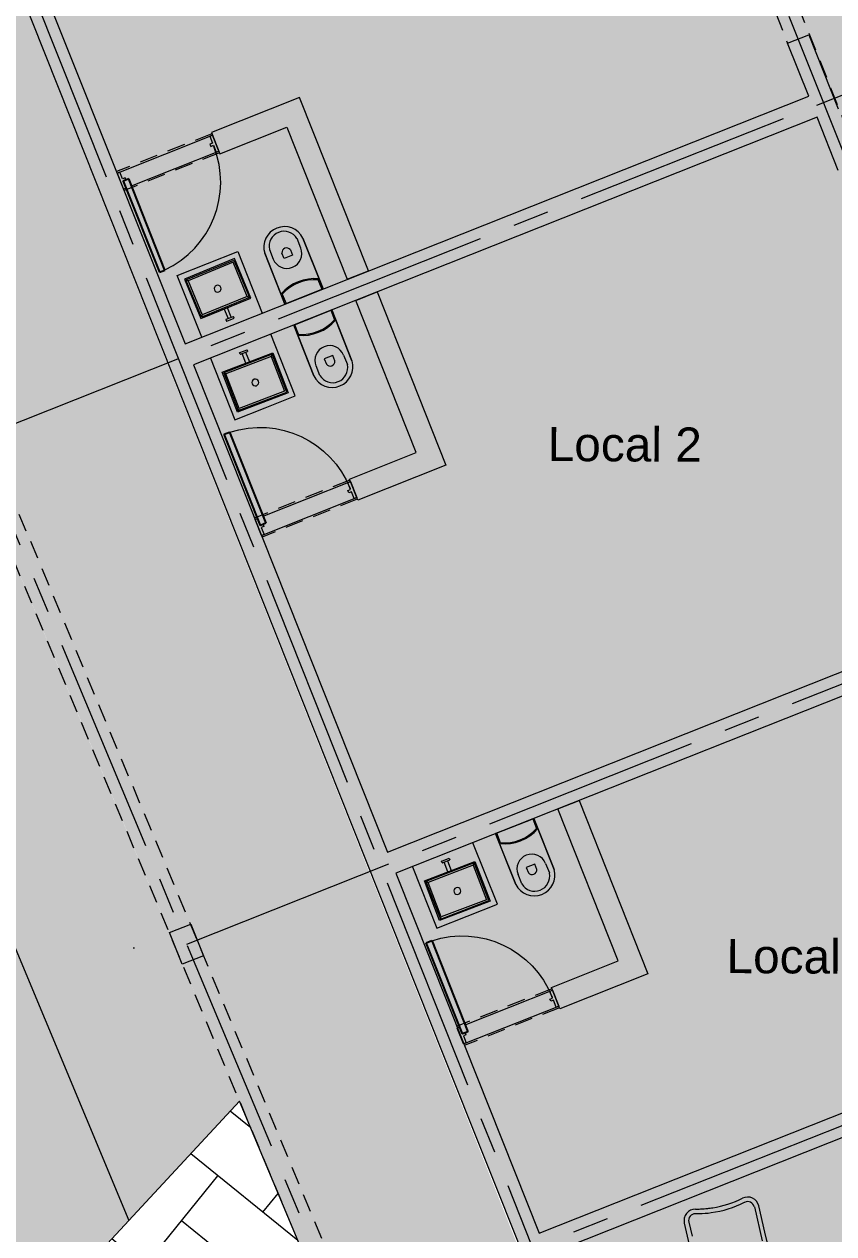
# Model space of a CAD drawing. Header units: metres. Extents: x -466 to 1322, y -1072 to 50.
# Drawn here: x 46.76 to 53.86, y -190.1 to -179.48 of the extents above; entities that cross this region are included whole.
import ezdxf

# ---------------------------------------------------------------- set-up
doc = ezdxf.new("R2010")
doc.units = ezdxf.units.M
for name, pattern in [('B1 P BAJA$0$HIDDEN', [9.525, 6.35, -3.175]), ('CENTER2', [28.575, 19.05, -3.175, 3.175, -3.175]), ('Hidden 1_16_', [0.002381, 0.001587, -0.00079375])]:
    doc.linetypes.add(name, pattern=pattern)
for name, color, linetype, lineweight in [('A - Hatch muros', 4, 'Continuous', 0), ('A - MURO BAJO', 2, 'Continuous', 0), ('A - PROY', 250, 'B1 P BAJA$0$HIDDEN', 0), ('A - TXT 100 -1', 2, 'Continuous', 0), ('A-DOOR', 2, 'Continuous', 9), ('A-EJES', 61, 'CENTER2', 0), ('A-Fixt', 122, 'Continuous', 5), ('A-MUEBLES', 5, 'Continuous', 0), ('A-MURO INT', 4, 'Continuous', 0)]:
    doc.layers.add(name, color=color, linetype=linetype, lineweight=lineweight)
doc.layers.add('A-PUERTA', color=2, linetype='Continuous')
for name, color, linetype, lineweight, true_color in [('Hatch Exterior', 7, 'Continuous', 0, 0xa99b89), ('Hatch Interior', 7, 'Continuous', 0, 0xaf6350), ('Hatch jardín', 7, 'Continuous', 0, 0x6c9a77)]:
    doc.layers.add(name, color=color, linetype=linetype, lineweight=lineweight, true_color=true_color)
doc.styles.add('Style-Arial', font='arial.ttf')

# ---------------------------------------------------------------- blocks, each defined once
blk = doc.blocks.new('JVAS_Puerta - 0_90 X 2_10-V18-Planta Baja')
at = {"color": 0}
for p, q in [((-0.425, -0.0425), (-0.425, -0.9025)), ((-0.374, -0.0425), (-0.425, -0.0425)), ((-0.374, -0.9025), (-0.374, -0.0425)), ((-0.425, -0.9025), (-0.374, -0.9025))]:
    blk.add_line(p, q, dxfattribs=at)
at = {"layer": 'A - PROY', "color": 18, "linetype": 'Continuous', "ltscale": 100, "true_color": 0x000000}
blk.add_arc((-0.425, -0.0525), 0.85, 273.43981, 0, dxfattribs=at)
at = {"layer": 'A-DOOR', "color": 253, "linetype": 'Continuous', "ltscale": 100}
for p, q in [((-0.45, 0.0425), (0.45, 0.0425)), ((-0.374, -0.1075), (0.45, -0.1075))]:
    blk.add_line(p, q, dxfattribs=at)
at = {"layer": 'A-DOOR'}
for p, q in [((-0.425, 0.0425), (-0.45, 0.0425)), ((-0.45, 0.0425), (-0.45, -0.1075)), ((-0.425, -0.0225), (-0.425, 0.0425)), ((0.45, 0.0425), (0.425, 0.0425)), ((0.425, 0.0425), (0.425, -0.0225)), ((0.45, -0.1075), (0.45, 0.0425)), ((-0.4, -0.0225), (-0.425, -0.0225)), ((-0.425, -0.1075), (-0.425, -0.0425)), ((-0.425, -0.0425), (-0.4, -0.0425)), ((-0.4, -0.0425), (-0.4, -0.0225)), ((0.425, -0.0225), (0.4, -0.0225)), ((0.4, -0.0225), (0.4, -0.0425)), ((0.4, -0.0425), (0.425, -0.0425)), ((0.425, -0.0425), (0.425, -0.1075)), ((-0.45, -0.1075), (-0.425, -0.1075)), ((0.425, -0.1075), (0.45, -0.1075))]:
    blk.add_line(p, q, dxfattribs=at)

msp = doc.modelspace()

# ---------------------------------------------------------------- hatches: boundary and pattern name
at = {"layer": 'A - Hatch muros', "transparency": 33554687}
h = msp.add_hatch(color=256, dxfattribs=at)
h.dxf.hatch_style = 1
h.paths.add_polyline_path([(50.66, -172.625), (45.609, -176.39), (43.733, -171.677), (28.642, -182.925), (31.571, -186.853), (30.684, -187.514), (30.565, -187.354), (31.291, -186.813), (28.482, -183.044), (8.494, -197.943), (8.291, -197.845), (48.887, -167.586), (49.155, -168.261), (48.969, -168.335), (48.797, -167.902), (43.899, -171.553), (45.295, -175.067), (45.699, -176.074), (50.583, -172.433), (50.399, -171.968), (50.584, -171.894), (52.102, -175.709), (51.917, -175.783), (51.732, -175.318), (46.847, -178.959), (48.172, -182.287), (53.641, -180.115), (53.456, -179.65), (53.641, -179.577), (53.9, -180.227), (54.085, -180.692), (53.899, -180.766), (53.715, -180.301), (48.246, -182.473), (48.848, -183.985), (49.947, -186.747), (55.415, -184.575), (55.23, -184.11), (55.417, -184.036), (55.86, -185.152), (55.674, -185.225), (55.489, -184.761), (50.021, -186.932), (50.624, -188.444), (51.279, -190.091), (56.746, -187.92), (56.562, -187.455), (56.749, -187.381), (57.007, -188.031), (51.26, -190.314), (51.167, -190.351), (50.437, -188.518), (46.605, -178.891), (51.655, -175.126)])
h = msp.add_hatch(color=256, dxfattribs=at)
h.dxf.hatch_style = 1
h.paths.add_polyline_path([(49.78, -181.648), (49.176, -180.128), (48.404, -180.435), (48.477, -180.621), (49.064, -180.388), (49.594, -181.722)])
h = msp.add_hatch(color=256, dxfattribs=at)
h.dxf.hatch_style = 1
h.paths.add_polyline_path([(49.856, -181.833), (50.459, -183.353), (49.687, -183.66), (49.613, -183.474), (50.2, -183.241), (49.67, -181.907)])
h = msp.add_hatch(color=256, dxfattribs=at)
h.dxf.hatch_style = 1
h.paths.add_polyline_path([(51.627, -186.294), (52.231, -187.814), (51.459, -188.121), (51.385, -187.935), (51.971, -187.702), (51.442, -186.368)])
h = msp.add_hatch(color=256, dxfattribs=at)
h.dxf.hatch_style = 1
h.paths.add_polyline_path([(48.147, -187.73), (48.037, -187.452), (48.222, -187.378), (48.333, -187.657)])
at = {"layer": 'Hatch Exterior', "transparency": 33554687}
h = msp.add_hatch(color=256, dxfattribs=at)
h.dxf.hatch_style = 1
h.paths.add_polyline_path([(9.712, -198.532), (27.181, -206.977), (29.401, -202.386), (51.053, -212.854), (52.925, -208.982), (26.328, -196.124), (45.643, -181.728), (47.493, -186.155), (48.758, -189.189), (52.21, -197.455), (57.239, -199.368), (59.568, -194.48), (53.769, -196.783), (53.69, -196.749), (51.89, -192.149), (57.722, -189.833), (59.568, -194.48), (60.683, -192.14), (50.464, -166.41), (48.887, -167.586), (57.007, -188.031), (51.152, -190.357), (45.606, -176.392), (17.738, -197.164), (15.527, -194.197)])
h.paths.add_polyline_path([(14.62, -194.874), (9.712, -198.532), (9.915, -198.63), (14.739, -195.034)])
h.paths.add_polyline_path([(22.859, -204.888), (24.992, -200.476), (29.133, -202.479), (27.001, -206.89), (26.96, -206.86), (27.043, -206.688), (27.268, -206.797), (29.401, -202.386), (24.899, -200.209), (22.679, -204.801)], flags=17)
edge = h.paths.add_edge_path(flags=16)
edge.add_arc((19.72, -199.99), 0.7, 36.6996, 118.5178, ccw=False)
edge.add_line((20.281, -199.571), (21.644, -198.555))
edge.add_arc((19.72, -199.99), 2.4, -235.6793, 36.6996, ccw=False)
edge.add_line((18.367, -198.008), (19.386, -199.375))
h = msp.add_hatch(color=256, dxfattribs=at)
h.dxf.hatch_style = 1
edge = h.paths.add_edge_path()
edge.add_line((39.822, -191.162), (37.568, -189.359))
edge.add_line((37.568, -189.359), (45.079, -183.761))
edge.add_line((45.079, -183.761), (47.673, -189.975))
edge.add_line((47.673, -189.975), (47.07, -190.625))
edge.add_arc((43.761, -195.143), 5.6, 53.7797, 134.6929)
at = {"layer": 'Hatch Interior', "transparency": 33554687}
h = msp.add_hatch(color=256, dxfattribs=at)
h.dxf.hatch_style = 1
h.paths.add_polyline_path([(8.291, -197.845), (48.887, -167.586), (57.007, -188.031), (51.152, -190.357), (45.606, -176.392), (17.738, -197.164), (15.527, -194.197), (9.712, -198.532)])
h.paths.add_polyline_path([(29.401, -202.386), (27.181, -206.977), (48.833, -217.445), (51.053, -212.854)])
h.paths.add_polyline_path([(51.89, -192.149), (57.711, -189.837), (59.568, -194.48), (53.769, -196.783), (53.69, -196.749)])
h.paths.add_polyline_path([(18.147, -194.365), (16.543, -195.56), (15.527, -194.197), (15.367, -194.317), (17.458, -197.123), (13.264, -200.249), (13.467, -200.347), (17.738, -197.164), (16.662, -195.721), (18.266, -194.525), (19.342, -195.969), (21.466, -194.385), (21.347, -194.225), (19.222, -195.808), (17.25, -193.162), (20.177, -190.981), (22.268, -193.787), (22.348, -193.728), (20.257, -190.921), (23.103, -188.8), (25.075, -191.446), (23.032, -192.972), (23.152, -193.132), (29.323, -188.529), (29.203, -188.369), (25.236, -191.326), (23.144, -188.52), (17.131, -193.002)])
h.paths.add_polyline_path([(46.605, -178.891), (51.655, -175.126), (51.732, -175.318), (46.847, -178.959), (48.165, -182.29), (53.648, -180.112), (53.722, -180.298), (48.239, -182.476), (51.271, -190.094), (56.754, -187.917), (56.563, -187.455), (56.749, -187.381), (57.007, -188.031), (51.152, -190.357), (43.733, -171.677), (28.482, -183.044), (27.959, -183.434), (8.494, -197.943), (8.291, -197.845), (48.887, -167.586), (49.155, -168.261), (48.969, -168.335), (48.797, -167.902), (43.899, -171.553), (45.609, -176.39)], flags=16)
h.paths.add_polyline_path([(53.69, -196.749), (53.769, -196.783), (59.568, -194.48), (58.53, -191.869), (55.557, -193.05), (55.631, -193.235), (58.605, -192.054), (59.494, -194.294), (55.66, -195.816), (55.521, -195.872), (53.825, -196.545), (52.935, -194.306)], flags=17)
h.paths.add_polyline_path([(55.079, -190.884), (55.2, -190.838), (55.248, -190.815)], flags=16)
h.paths.add_polyline_path([(57.514, -189.917), (57.722, -189.833), (57.165, -190.054)])
h.paths.add_polyline_path([(52.414, -191.941), (51.89, -192.149), (51.89, -192.149)], flags=16)
at = {"layer": 'Hatch jardín', "transparency": 33554687}
h = msp.add_hatch(color=256, dxfattribs=at)
h.dxf.hatch_style = 1
h.paths.add_polyline_path([(35.447, -189.327), (36.497, -190.166), (28.823, -195.886), (38.05, -200.347), (37.124, -201.343), (26.328, -196.124)])
h.paths.add_polyline_path([(36.524, -188.524), (45.643, -181.728), (48.651, -188.932), (47.679, -189.979), (45.085, -183.765), (37.574, -189.363)])
edge = h.paths.add_edge_path()
edge.add_line((47.076, -190.629), (46.183, -191.59))
edge.add_arc((43.767, -195.147), 4.3, 55.8086, 132.664)
edge.add_line((40.853, -191.985), (39.828, -191.166))
edge.add_arc((43.767, -195.147), 5.6, 53.7797, 134.6929, ccw=False)
edge = h.paths.add_edge_path()
edge.add_line((39.016, -192.181), (40.041, -193))
edge.add_arc((43.767, -195.147), 4.3, 150.0526, 218.42)
edge.add_line((40.398, -197.819), (39.505, -198.78))
edge.add_arc((43.767, -195.147), 5.6, 148.0237, 220.4489, ccw=False)
h = msp.add_hatch(dxfattribs=at)
h.set_pattern_fill('AR-SAND', color=256, scale=0.1, angle=6)
h.paths.add_polyline_path([(36.524, -188.524), (45.643, -181.728), (48.651, -188.932), (47.679, -189.979), (45.085, -183.765), (37.574, -189.363)])
h = msp.add_hatch(dxfattribs=at)
h.set_pattern_fill('AR-HBONE', color=256, scale=0.005, angle=6)
edge = h.paths.add_edge_path()
edge.add_line((48.517, -198.112), (47.493, -197.293))
edge.add_arc((43.767, -195.147), 4.3, 330.0526, 398.42)
edge.add_line((47.136, -192.474), (48.028, -191.513))
edge.add_line((48.028, -191.513), (49.202, -190.25))
edge.add_line((49.202, -190.25), (48.651, -188.932))
edge.add_line((48.651, -188.932), (47.679, -189.979))
edge.add_line((47.679, -189.979), (47.076, -190.629))
edge.add_line((47.076, -190.629), (46.183, -191.59))
edge.add_arc((43.767, -195.147), 4.3, 55.8086, 132.664)
edge.add_line((40.853, -191.985), (39.828, -191.166))
edge.add_line((39.828, -191.166), (37.574, -189.363))
edge.add_line((37.574, -189.363), (36.524, -188.524))
edge.add_line((36.524, -188.524), (35.447, -189.327))
edge.add_line((35.447, -189.327), (36.497, -190.166))
edge.add_line((36.497, -190.166), (39.016, -192.181))
edge.add_line((39.016, -192.181), (40.041, -193))
edge.add_arc((43.767, -195.147), 4.3, 150.0526, 218.42)
edge.add_line((40.398, -197.819), (39.505, -198.78))
edge.add_line((39.505, -198.78), (38.05, -200.347))
edge.add_line((38.05, -200.347), (37.124, -201.343))
edge.add_line((37.124, -201.343), (38.348, -201.935))
edge.add_line((38.348, -201.935), (39.274, -200.939))
edge.add_line((39.274, -200.939), (40.458, -199.664))
edge.add_line((40.458, -199.664), (41.35, -198.703))
edge.add_arc((43.767, -195.147), 4.3, 235.8087, 312.664)
edge.add_line((46.681, -198.309), (47.705, -199.128))
edge.add_arc((43.767, -195.147), 5.6, 314.6929, 328.0237)

# ---------------------------------------------------------------- linework, layer by layer
at = {"layer": 'A - MURO BAJO'}
for points in [[(48.318, -182.229), (48.103, -181.689), (48.368, -181.584), (48.634, -181.478), (48.848, -182.018)], [(48.394, -182.414), (48.608, -182.954), (48.874, -182.849), (49.139, -182.743), (48.924, -182.203)], [(50.166, -186.875), (50.38, -187.415), (50.645, -187.31), (50.911, -187.204), (50.696, -186.664)]]:
    msp.add_lwpolyline(points, dxfattribs=at)
at = {"layer": 'A - PROY', "color": 250, "linetype": 'Hidden 1_16_', "ltscale": 100}
msp.add_line((51.917, -175.783), (53.456, -179.65), dxfattribs=at)
for points in [[(49.155, -168.261), (57.722, -189.833)], [(48.407, -180.445), (47.571, -180.777)], [(48.474, -180.612), (47.637, -180.944)], [(57.222, -199.146), (52.363, -197.299), (45.729, -181.414), (25.945, -196.161)], [(57.151, -199.333), (52.21, -197.455), (45.643, -181.728), (45.643, -181.728), (26.328, -196.124)], [(49.617, -183.483), (48.78, -183.816)], [(49.683, -183.651), (48.847, -183.983)], [(51.389, -187.945), (50.552, -188.277)], [(51.455, -188.112), (50.619, -188.444)]]:
    msp.add_lwpolyline(points, dxfattribs=at)
at = {"layer": 'A-EJES', "ltscale": 0.1}
for p, q in [((59.458, -194.462), (47.271, -163.837)), ((53.823, -196.755), (42.237, -167.648)), ((52.233, -197.238), (40.431, -168.983)), ((46.337, -183.123), (58.675, -178.223)), ((48.188, -187.553), (60.447, -182.684)), ((49.516, -190.899), (61.776, -186.03))]:
    msp.add_line(p, q, dxfattribs=at)
at = {"layer": 'A-Fixt'}
for p, q in [((49.187, -181.448), (49.154, -181.364)), ((49.383, -181.806), (49.206, -181.36)), ((49.206, -181.36), (49.348, -181.718)), ((48.607, -181.54), (48.167, -181.72)), ((48.18, -181.726), (48.601, -181.553)), ((48.601, -181.553), (48.736, -181.881)), ((48.749, -181.887), (48.607, -181.54)), ((48.871, -181.493), (49.048, -181.939)), ((49.013, -181.85), (48.871, -181.493)), ((48.912, -181.46), (48.945, -181.544)), ((49.04, -181.539), (49.022, -181.492)), ((49.115, -181.509), (49.04, -181.539)), ((49.096, -181.463), (49.115, -181.509)), ((48.593, -181.572), (48.2, -181.734)), ((48.717, -181.873), (48.593, -181.572)), ((48.167, -181.72), (48.31, -182.067)), ((48.18, -181.726), (48.2, -181.734)), ((48.315, -182.054), (48.18, -181.726)), ((48.2, -181.734), (48.323, -182.035)), ((49.374, -181.81), (49.341, -181.726)), ((49.348, -181.718), (49.383, -181.806)), ((48.717, -181.873), (48.323, -182.035)), ((48.736, -181.881), (48.717, -181.873)), ((49.048, -181.939), (49.013, -181.85)), ((49.025, -181.851), (49.058, -181.935)), ((49.048, -181.939), (49.383, -181.806)), ((49.216, -181.872), (49.048, -181.939)), ((49.383, -181.806), (49.216, -181.872)), ((48.31, -182.067), (48.749, -181.887)), ((48.736, -181.881), (48.315, -182.054)), ((48.578, -182.054), (48.544, -181.971)), ((48.323, -182.035), (48.315, -182.054)), ((48.515, -181.983), (48.549, -182.066)), ((48.534, -182.073), (48.531, -182.074)), ((48.531, -182.074), (48.533, -182.073)), ((48.531, -182.074), (48.537, -182.089)), ((48.534, -182.073), (48.596, -182.047)), ((48.538, -182.088), (48.537, -182.089)), ((48.537, -182.089), (48.539, -182.088)), ((48.539, -182.088), (48.603, -182.062)), ((48.603, -182.062), (48.596, -182.047)), ((49.125, -182.124), (49.459, -181.991)), ((49.292, -182.057), (49.125, -182.124)), ((49.459, -181.991), (49.292, -182.057)), ((49.45, -181.994), (49.483, -182.078)), ((49.459, -181.991), (49.636, -182.437)), ((49.494, -182.079), (49.459, -181.991)), ((49.636, -182.437), (49.494, -182.079)), ((49.302, -182.57), (49.125, -182.124)), ((49.125, -182.124), (49.16, -182.212)), ((49.167, -182.204), (49.134, -182.12)), ((49.16, -182.212), (49.302, -182.57)), ((48.499, -182.537), (48.942, -182.367)), ((48.937, -182.38), (48.512, -182.543)), ((48.928, -182.399), (48.531, -182.551)), ((48.651, -182.365), (48.649, -182.366)), ((48.649, -182.366), (48.652, -182.365)), ((48.656, -182.38), (48.649, -182.366)), ((48.652, -182.365), (48.716, -182.34)), ((48.658, -182.379), (48.656, -182.38)), ((48.656, -182.38), (48.657, -182.38)), ((48.658, -182.379), (48.721, -182.355)), ((48.706, -182.458), (48.674, -182.374)), ((48.703, -182.362), (48.736, -182.446)), ((48.716, -182.34), (48.721, -182.355)), ((48.937, -182.38), (48.928, -182.399)), ((48.928, -182.399), (49.045, -182.703)), ((49.064, -182.711), (48.937, -182.38)), ((48.942, -182.367), (49.077, -182.717)), ((49.468, -182.391), (49.393, -182.421)), ((49.486, -182.437), (49.468, -182.391)), ((49.562, -182.386), (49.596, -182.469)), ((49.354, -182.565), (49.321, -182.482)), ((49.393, -182.421), (49.412, -182.467)), ((48.633, -182.887), (48.499, -182.537)), ((48.531, -182.551), (48.512, -182.543)), ((48.512, -182.543), (48.639, -182.874)), ((48.648, -182.855), (48.531, -182.551)), ((49.077, -182.717), (48.633, -182.887)), ((48.639, -182.874), (49.064, -182.711)), ((49.045, -182.703), (48.648, -182.855)), ((48.639, -182.874), (48.648, -182.855)), ((50.896, -186.585), (51.231, -186.452)), ((51.064, -186.518), (50.896, -186.585)), ((51.231, -186.452), (51.064, -186.518)), ((51.222, -186.456), (51.255, -186.539)), ((51.231, -186.452), (51.408, -186.898)), ((51.266, -186.54), (51.231, -186.452)), ((51.408, -186.898), (51.266, -186.54)), ((51.074, -187.031), (50.896, -186.585)), ((50.896, -186.585), (50.931, -186.673)), ((50.939, -186.665), (50.906, -186.581)), ((50.931, -186.673), (51.074, -187.031)), ((50.271, -186.998), (50.714, -186.828)), ((50.708, -186.841), (50.284, -187.004)), ((50.7, -186.86), (50.303, -187.013)), ((50.423, -186.826), (50.421, -186.827)), ((50.421, -186.827), (50.423, -186.826)), ((50.427, -186.841), (50.421, -186.827)), ((50.423, -186.826), (50.488, -186.801)), ((50.427, -186.841), (50.429, -186.841)), ((50.43, -186.84), (50.428, -186.841)), ((50.43, -186.84), (50.493, -186.816)), ((50.478, -186.919), (50.445, -186.835)), ((50.475, -186.823), (50.507, -186.907)), ((50.488, -186.801), (50.493, -186.816)), ((50.708, -186.841), (50.7, -186.86)), ((50.7, -186.86), (50.816, -187.164)), ((50.836, -187.172), (50.708, -186.841)), ((50.714, -186.828), (50.849, -187.178)), ((51.239, -186.852), (51.165, -186.882)), ((51.258, -186.899), (51.239, -186.852)), ((51.334, -186.847), (51.367, -186.93)), ((51.126, -187.026), (51.092, -186.943)), ((51.165, -186.882), (51.183, -186.928)), ((50.405, -187.348), (50.271, -186.998)), ((50.303, -187.013), (50.284, -187.004)), ((50.284, -187.004), (50.411, -187.335)), ((50.419, -187.316), (50.303, -187.013)), ((50.849, -187.178), (50.405, -187.348)), ((50.411, -187.335), (50.836, -187.172)), ((50.816, -187.164), (50.419, -187.316)), ((50.411, -187.335), (50.419, -187.316))]:
    msp.add_line(p, q, dxfattribs=at)
for centre, radius, start, end in [((49.044, -181.441), 0.181, 26.6393, 196.6811), ((49.044, -181.441), 0.181, 26.6393, 196.6811), ((49.041, -181.433), 0.132, 31.1875, 192.1329), ((49.066, -181.496), 0.13, 201.6602, 21.6602), ((49.063, -181.488), 0.0417, 37.9204, 185.4), ((49.305, -182.098), 0.382, 83.5877, 139.7327), ((49.309, -182.107), 0.382, 85.2724, 138.048), ((48.458, -181.804), 0.0301, 22.3151, 202.3151), ((48.458, -181.804), 0.0301, 202.3151, 22.3151), ((49.202, -181.832), 0.382, 263.5877, 319.7327), ((49.199, -181.823), 0.382, 265.2724, 318.048), ((49.441, -182.434), 0.13, 21.6602, 201.6602), ((49.463, -182.489), 0.181, 206.6393, 16.6811), ((49.463, -182.489), 0.181, 206.6393, 16.6811), ((49.467, -182.497), 0.132, 211.1875, 12.1329), ((49.445, -182.441), 0.0417, 217.9204, 5.4), ((48.788, -182.627), 0.0301, 21.0053, 201.0053), ((48.788, -182.627), 0.0301, 201.0053, 21.0053), ((50.974, -186.293), 0.382, 263.5877, 319.7327), ((50.97, -186.284), 0.382, 265.2724, 318.048), ((51.213, -186.895), 0.13, 21.6602, 201.6602), ((51.235, -186.95), 0.181, 206.6393, 16.6811), ((51.235, -186.95), 0.181, 206.6393, 16.6811), ((51.238, -186.958), 0.132, 211.1875, 12.1329), ((51.216, -186.902), 0.0417, 217.9204, 5.4), ((50.56, -187.088), 0.0301, 21.0053, 201.0053), ((50.56, -187.088), 0.0301, 201.0053, 21.0053)]:
    msp.add_arc(centre, radius, start, end, dxfattribs=at)
at = {"layer": 'A-MUEBLES', "lineweight": 0}
for p, q in [((53.165, -189.859), (53.233, -190.156)), ((53.257, -190.08), (53.204, -189.85)), ((52.595, -190.192), (52.551, -190.001)), ((52.59, -189.992), (52.618, -190.115)), ((53.302, -190.274), (53.257, -190.08))]:
    msp.add_line(p, q, dxfattribs=at)
for centre, radius, start, end in [((52.66, -188.983), 0.935, 277.7467, 296.6431), ((52.66, -188.983), 0.895, 278.9448, 296.6431), ((53.106, -189.873), 0.1, 12.9853, 116.6431), ((53.106, -189.873), 0.06, 12.9853, 116.6431), ((52.648, -189.979), 0.1, 89.3276, 192.9853), ((52.648, -189.979), 0.06, 89.3276, 192.9853), ((52.66, -188.983), 0.935, 269.3276, 271.1542), ((52.66, -188.983), 0.895, 269.3276, 272.0016), ((52.66, -188.983), 0.935, 271.1542, 277.7467), ((52.66, -188.983), 0.895, 272.0016, 276.1565), ((52.66, -188.983), 0.895, 276.1565, 278.9448)]:
    msp.add_arc(centre, radius, start, end, dxfattribs=at)
at = {"layer": 'A-MURO INT'}
for points in [[(51.167, -190.351), (50.437, -188.518), (46.605, -178.891)], [(46.847, -178.959), (48.172, -182.287), (53.641, -180.115), (53.456, -179.65), (53.641, -179.577), (53.9, -180.227)], [(53.899, -180.766), (53.715, -180.301), (48.246, -182.473), (48.848, -183.985), (49.947, -186.747), (55.415, -184.575)], [(55.489, -184.761), (50.021, -186.932), (50.624, -188.444), (51.279, -190.091), (56.746, -187.92)], [(48.147, -187.73), (48.037, -187.452), (48.222, -187.378), (48.333, -187.657), (48.147, -187.73)], [(57.007, -188.031), (51.26, -190.314)]]:
    msp.add_lwpolyline(points, dxfattribs=at)
for points in [[(49.78, -181.648), (49.176, -180.128), (48.404, -180.435), (48.477, -180.621), (49.064, -180.388), (49.594, -181.722)], [(49.856, -181.833), (50.459, -183.353), (49.687, -183.66), (49.613, -183.474), (50.2, -183.241), (49.67, -181.907)], [(51.627, -186.294), (52.231, -187.814), (51.459, -188.121), (51.385, -187.935), (51.971, -187.702), (51.442, -186.368)]]:
    msp.add_lwpolyline(points, close=True, dxfattribs=at)
at = {"layer": 'Hatch jardín'}
msp.add_lwpolyline([(39.828, -191.166), (37.574, -189.363), (45.085, -183.765), (47.679, -189.979), (47.076, -190.629, 0.368489)], format="xyb", close=True, dxfattribs=at)
msp.add_lwpolyline([(49.202, -190.25), (48.651, -188.932), (47.679, -189.979), (47.076, -190.629)], dxfattribs=at)

# ---------------------------------------------------------------- block references
at = {"layer": 'A-PUERTA', "rotation": 21.66018009046669}
msp.add_blockref('JVAS_Puerta - 0_90 X 2_10-V18-Planta Baja', (48.01, -180.664), dxfattribs=at)
at = {"layer": 'A-PUERTA', "xscale": -1, "rotation": 201.660180130605}
for p in [(49.244, -183.763), (51.016, -188.224)]:
    msp.add_blockref('JVAS_Puerta - 0_90 X 2_10-V18-Planta Baja', p, dxfattribs=at)

# ---------------------------------------------------------------- texts
at = {"layer": 'A - TXT 100 -1', "style": 'Style-Arial'}
for s, p in [('Local 2', (51.352, -183.316)), ('Local 1', (52.92, -187.808))]:
    msp.add_text(s, height=0.3, rotation=359.7227, dxfattribs=at).set_placement(p)

doc.saveas('drawing.dxf')
